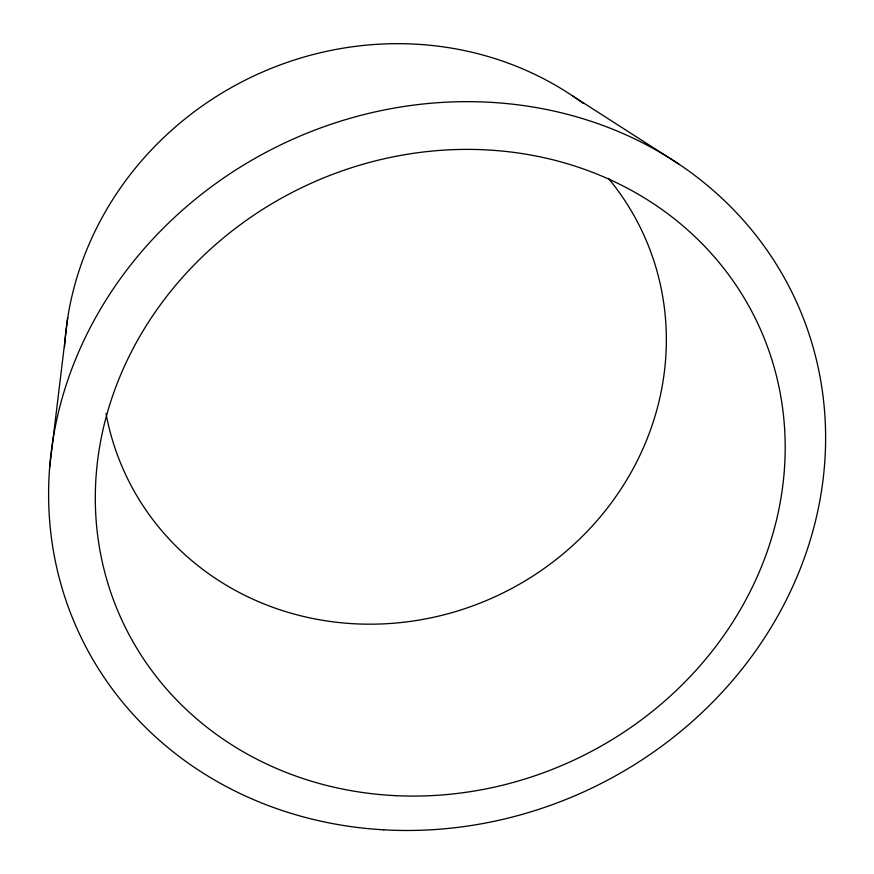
<?xml version="1.0" encoding="UTF-8"?>
<svg xmlns="http://www.w3.org/2000/svg" width="874" height="874" viewBox="0 0 874 874"><rect width="100%" height="100%" fill="white"/><g stroke="black" fill="none" stroke-linecap="round" stroke-linejoin="round"><path stroke-width="1.31" d="M49.665 467.229L67.724 317.644M572.295 95.725L678.836 164.072M64.567 346.978A321.359 301.355 -25.2 0 1 253.842 75.962A321.359 301.355 -25.2 0 1 583.242 103.416M608.446 178.416A285.459 267.51 -25.2 0 1 497.372 595.653A285.459 267.51 -25.2 0 1 106.027 413.533M383.686 829.819A395.103 357.269 -25.2 0 0 797.088 303.245A395.103 357.269 -25.2 0 0 130.554 265.139A395.103 357.269 -25.2 0 0 383.686 829.819M396.425 795.69A350.845 316.934 -25.2 0 0 758.468 324.986A350.845 316.934 -25.2 0 0 165.842 297.521A350.845 316.934 -25.2 0 0 396.425 795.69"/></g></svg>
